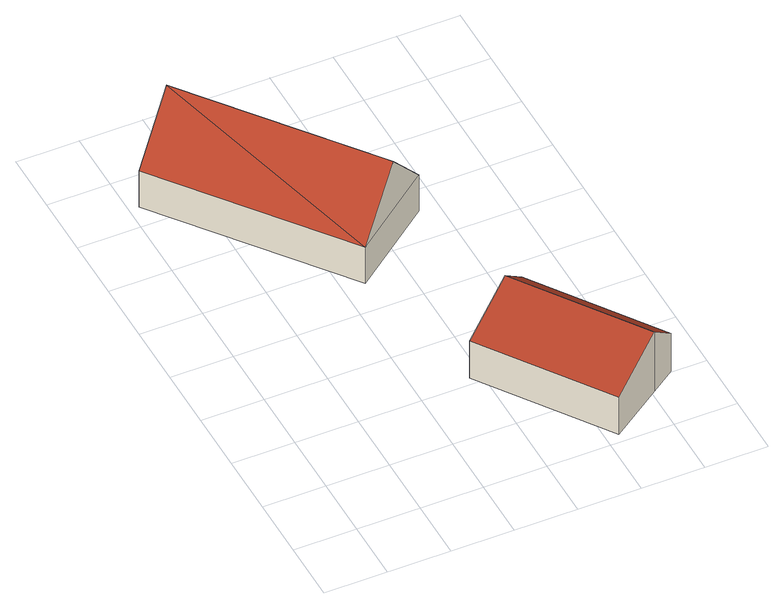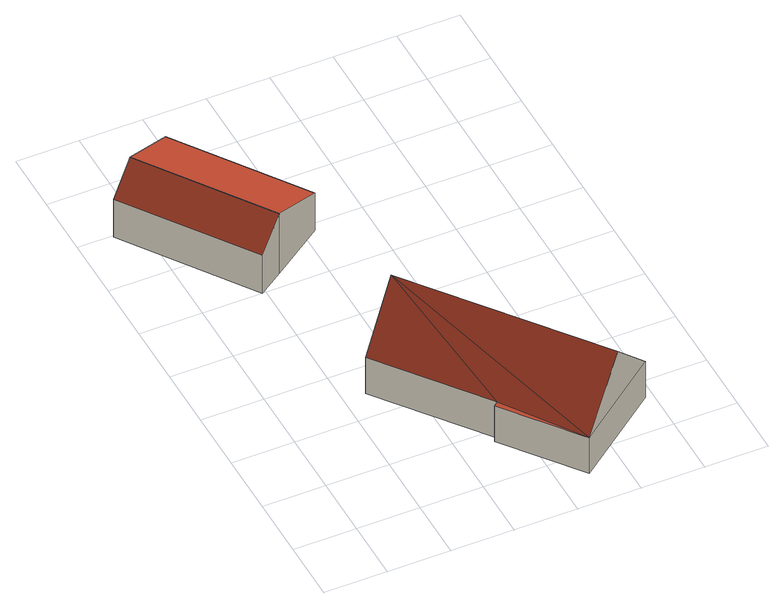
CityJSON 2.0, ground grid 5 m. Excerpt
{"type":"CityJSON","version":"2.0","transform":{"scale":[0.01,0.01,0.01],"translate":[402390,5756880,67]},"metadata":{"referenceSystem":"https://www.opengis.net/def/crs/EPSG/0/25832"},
"CityObjects":{
"building1":{"type":"Building","attributes":{"Gemeindeschluessel":"05515000","Geometrietyp2DReferenz":"3000","function":"31001_2700","roofType":"5000","measuredHeight":8.1},"geometry":[{"type":"Solid","lod":"2","boundaries":[[[[0,1,2,3]],[[4,5,1,0]],[[6,7,5,4]],[[8,9,7,6]],[[10,11,9,8]],[[3,2,11,10]],[[0,6,4]],[[12,8,6]],[[12,6,0]],[[0,13,12]],[[10,12,13]],[[13,3,10]],[[3,13,0]],[[8,12,10]],[[1,5,7,9,11,2]]]],"semantics":{"surfaces":[{"type":"WallSurface"},{"type":"RoofSurface"},{"type":"GroundSurface"}],"values":[[0,0,0,0,0,0,1,1,1,1,1,1,0,0,2]]}}]},
"building2":{"type":"Building","attributes":{"Gemeindeschluessel":"05515000","Geometrietyp2DReferenz":"3000","function":"31001_2700","roofType":"2100","measuredHeight":5.75},"geometry":[{"type":"Solid","lod":"2","boundaries":[[[[14,15,16,17]],[[18,19,15,14]],[[20,21,19,18]],[[17,16,21,20]],[[18,14,17,20]],[[15,19,21,16]]]],"semantics":{"surfaces":[{"type":"WallSurface"},{"type":"RoofSurface"},{"type":"GroundSurface"}],"values":[[0,0,0,0,1,2]]}}]},
"building3":{"type":"Building","attributes":{"Gemeindeschluessel":"05515000","Geometrietyp2DReferenz":"3000","function":"51009_1610","roofType":"2100","measuredHeight":5.75},"geometry":[{"type":"Solid","lod":"2","boundaries":[[[[22,23,21,24]],[[25,26,23,22]],[[27,16,26,25]],[[24,21,16,27]],[[25,22,24,27]],[[23,26,16,21]]]],"semantics":{"surfaces":[{"type":"WallSurface"},{"type":"RoofSurface"},{"type":"GroundSurface"}],"values":[[0,0,0,0,1,2]]}}]}
},
"vertices":[
[773,4221,388],[773,4221,42],[69,3677,42],[69,3677,388],[1234,3625,388],[1234,3625,42],[1200,3598,388],[1200,3598,42],[1836,2775,388],[1836,2775,42],[1166,2258,388],[1166,2258,42],[1516,2528,852],[419,3947,852],
[2101,75,381],[2101,75,22],[2522,368,22],[2522,368,598],[1406,1066,380],[1406,1066,22],[1829,1361,598],[1829,1361,22],
[2029,1498,388],[2029,1498,22],[1829,1361,597],[2722,508,387],[2722,508,22],[2522,368,597]
]}
